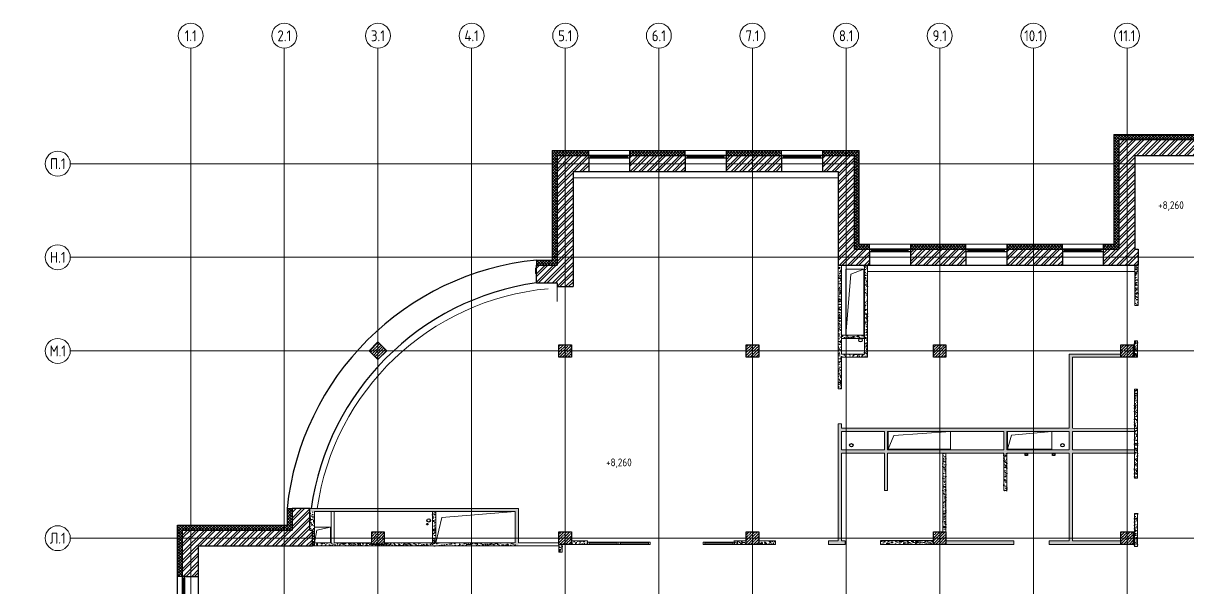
# Model space of a CAD drawing. Header units: millimetres. Extents: x -222892 to 671268, y 0 to 135099.
# Drawn here: x 181217 to 218526, y 117013 to 135099 of the extents above; entities that cross this region are included whole.
import ezdxf
from ezdxf import colors
from ezdxf.entities.mleader import LeaderData, LeaderLine
from ezdxf.enums import TextEntityAlignment as Align
from ezdxf.math import Vec2, Vec3

# ---------------------------------------------------------------- set-up
doc = ezdxf.new("R2010")
doc.units = ezdxf.units.MM
doc.linetypes.add('осевая', pattern=[2, 1.25, -0.25, 0.25, -0.25])
for name, color, linetype in [('_TEXT', 7, 'Continuous'), ('АР_Колонны', 250, 'Continuous'), ('АР_новое окно', 155, 'Continuous'), ('АР_Сущ Несущая стена', 216, 'Continuous'), ('ОТВ.ВК', 212, 'Continuous'), ('ТХ_дозаторы', 7, 'Continuous')]:
    doc.layers.add(name, color=color, linetype=linetype)
for name, color, linetype, lineweight in [('АР_Витраж', 4, 'Continuous', 15), ('АР_Колонны Штрих', 250, 'Continuous', 5), ('АР_Навесной фасад', 190, 'Continuous', 5), ('АР_Окна', 4, 'Continuous', 5), ('АР_Перегородки газоблок', 165, 'Continuous', 5), ('АР_Перегородки газоблок_Штрих', 165, 'Continuous', 5), ('АР_Подоконники', 163, 'Continuous', 5), ('АР_Утеплитель', 154, 'Continuous', 5), ('АР_Штриховка кирпич', 250, 'Continuous', 5), ('КР_Оси', 7, 'Continuous', 5), ('М_проемы ОВ 4-5эт', 172, 'Continuous', 5)]:
    doc.layers.add(name, color=color, linetype=linetype, lineweight=lineweight)
doc.styles.add('ISOCPEUR', font='isocpeur.ttf', dxfattribs={"width": 0.85})

# ---------------------------------------------------------------- blocks, each defined once
blk = doc.blocks.new('*U4477')
at = {"layer": 'АР_новое окно', "lineweight": 20}
for p, q in [((0, 1310), (-70, 1310)), ((0, 0), (-70, 0))]:
    blk.add_line(p, q, dxfattribs=at)
at = {"layer": 'АР_новое окно'}
for p, q in [((-70, 1310), (-70, 0)), ((-70, 0), (-70, 1310)), ((0, 1240), (-70, 1240)), ((-35, 1240), (-35, 70)), ((0, 1310), (0, 0)), ((0, 70), (-70, 70))]:
    blk.add_line(p, q, dxfattribs=at)
blk = doc.blocks.new('*U4470')
at = {"linetype": 'ByBlock'}
for p, q in [((0, 0), (0, -74)), ((50, 0), (0, 0)), ((0, -74), (0, 0)), ((1000, 0), (0, 0)), ((50, -74), (0, -74)), ((0, -74), (1000, -74)), ((50, 0), (50, -74)), ((950, 0), (50, 0)), ((50, -37), (950, -37)), ((50, -74), (950, -74)), ((950, 0), (1000, 0)), ((950, 0), (950, -74)), ((950, -74), (1000, -74)), ((1000, 0), (1000, -74)), ((1000, -74), (1000, 0))]:
    blk.add_line(p, q, dxfattribs=at)
blk = doc.blocks.new('*U4471')
at = {"linetype": 'ByBlock'}
for p, q in [((0, 0), (0, -74)), ((50, 0), (0, 0)), ((0, -74), (0, 0)), ((1000, 0), (0, 0)), ((50, -74), (0, -74)), ((0, -74), (1000, -74)), ((50, 0), (50, -74)), ((950, 0), (50, 0)), ((50, -37), (950, -37)), ((50, -74), (950, -74)), ((950, 0), (1000, 0)), ((950, 0), (950, -74)), ((950, -74), (1000, -74)), ((1000, 0), (1000, -74)), ((1000, -74), (1000, 0))]:
    blk.add_line(p, q, dxfattribs=at)
blk = doc.blocks.new('*U4479')
at = {"layer": 'АР_новое окно', "lineweight": 20}
for p, q in [((0, 3800), (-70, 3800)), ((0, 0), (-70, 0))]:
    blk.add_line(p, q, dxfattribs=at)
at = {"layer": 'АР_новое окно'}
for p, q in [((-70, 3800), (-70, 0)), ((-70, 0), (-70, 3800)), ((0, 3800), (0, 0)), ((0, 3730), (-70, 3730)), ((-35, 3730), (-35, 70)), ((0, 70), (-70, 70))]:
    blk.add_line(p, q, dxfattribs=at)
blk = doc.blocks.new('A$C500e89c7')
at = {"ltscale": 100}
blk.add_circle((-37, 37), 35.3, dxfattribs=at)
at = {"layer": 'ТХ_дозаторы', "ltscale": 100}
blk.add_lwpolyline([(-73, 75), (0, 75), (0, 0), (-73, 0)], close=True, dxfattribs=at)
blk = doc.blocks.new('_DotSmall')
at = {"color": 0, "linetype": 'ByBlock', "const_width": 0.5}
blk.add_lwpolyline([(-0.0625, 0, 1), (0.0625, 0, 1)], format="xyb", close=True, dxfattribs=at)
blk = doc.blocks.new('*U5878')
at = {"color": 0, "linetype": 'Continuous', "lineweight": -2}
blk.add_line((-71487, 0), (-71987, 0), dxfattribs=at)
at = {"color": 0, "linetype": 'ByBlock', "lineweight": -2, "ltscale": 10}
blk.add_line((0, 0), (-71487, 0), dxfattribs=at)
at = {"color": 0, "linetype": 'Continuous', "lineweight": -2}
blk.add_circle((-72387, 0), 400, dxfattribs=at)
at = {"color": 0, "linetype": 'Continuous', "lineweight": -2, "style": 'ISOCPEUR', "width": 0.85}
blk.add_text('Л.1', height=350, dxfattribs=at).set_placement((-72387, 0), align=Align.MIDDLE_CENTER)
blk = doc.blocks.new('*U5879')
at = {"color": 0, "linetype": 'Continuous', "lineweight": -2}
blk.add_line((-71487, 0), (-71987, 0), dxfattribs=at)
at = {"color": 0, "linetype": 'ByBlock', "lineweight": -2, "ltscale": 10}
blk.add_line((0, 0), (-71487, 0), dxfattribs=at)
at = {"color": 0, "linetype": 'Continuous', "lineweight": -2}
blk.add_circle((-72387, 0), 400, dxfattribs=at)
at = {"color": 0, "linetype": 'Continuous', "lineweight": -2, "style": 'ISOCPEUR', "width": 0.85}
blk.add_text('М.1', height=350, dxfattribs=at).set_placement((-72387, 0), align=Align.MIDDLE_CENTER)
blk = doc.blocks.new('*U5880')
at = {"color": 0, "linetype": 'Continuous', "lineweight": -2}
blk.add_line((-71487, 0), (-71987, 0), dxfattribs=at)
at = {"color": 0, "linetype": 'ByBlock', "lineweight": -2, "ltscale": 10}
blk.add_line((0, 0), (-71487, 0), dxfattribs=at)
at = {"color": 0, "linetype": 'Continuous', "lineweight": -2}
blk.add_circle((-72387, 0), 400, dxfattribs=at)
at = {"color": 0, "linetype": 'Continuous', "lineweight": -2, "style": 'ISOCPEUR', "width": 0.85}
blk.add_text('Н.1', height=350, dxfattribs=at).set_placement((-72387, 0), align=Align.MIDDLE_CENTER)
blk = doc.blocks.new('*U5881')
at = {"color": 0, "linetype": 'Continuous', "lineweight": -2}
blk.add_line((-71487, 0), (-71987, 0), dxfattribs=at)
at = {"color": 0, "linetype": 'ByBlock', "lineweight": -2, "ltscale": 10}
blk.add_line((0, 0), (-71487, 0), dxfattribs=at)
at = {"color": 0, "linetype": 'Continuous', "lineweight": -2}
blk.add_circle((-72387, 0), 400, dxfattribs=at)
at = {"color": 0, "linetype": 'Continuous', "lineweight": -2, "style": 'ISOCPEUR', "width": 0.85}
blk.add_text('П.1', height=350, dxfattribs=at).set_placement((-72387, 0), align=Align.MIDDLE_CENTER)
blk = doc.blocks.new('*U5882')
at = {"color": 0, "linetype": 'Continuous', "lineweight": -2}
blk.add_line((0, 0), (0, 500), dxfattribs=at)
at = {"color": 0, "linetype": 'ByBlock', "lineweight": -2, "ltscale": 10}
blk.add_line((0, 0), (0, -53278), dxfattribs=at)
at = {"color": 0, "linetype": 'Continuous', "lineweight": -2}
blk.add_circle((0, 900), 400, dxfattribs=at)
at = {"color": 0, "linetype": 'Continuous', "lineweight": -2, "style": 'ISOCPEUR', "width": 0.85}
blk.add_text('1.1', height=350, dxfattribs=at).set_placement((0, 900), align=Align.MIDDLE_CENTER)
blk = doc.blocks.new('*U5883')
at = {"color": 0, "linetype": 'Continuous', "lineweight": -2}
blk.add_line((0, 0), (0, 500), dxfattribs=at)
at = {"color": 0, "linetype": 'ByBlock', "lineweight": -2, "ltscale": 10}
blk.add_line((0, 0), (0, -53278), dxfattribs=at)
at = {"color": 0, "linetype": 'Continuous', "lineweight": -2}
blk.add_circle((0, 900), 400, dxfattribs=at)
at = {"color": 0, "linetype": 'Continuous', "lineweight": -2, "style": 'ISOCPEUR', "width": 0.85}
blk.add_text('2.1', height=350, dxfattribs=at).set_placement((0, 900), align=Align.MIDDLE_CENTER)
blk = doc.blocks.new('*U5884')
at = {"color": 0, "linetype": 'Continuous', "lineweight": -2}
blk.add_line((0, 0), (0, 500), dxfattribs=at)
at = {"color": 0, "linetype": 'ByBlock', "lineweight": -2, "ltscale": 10}
blk.add_line((0, 0), (0, -53278), dxfattribs=at)
at = {"color": 0, "linetype": 'Continuous', "lineweight": -2}
blk.add_circle((0, 900), 400, dxfattribs=at)
at = {"color": 0, "linetype": 'Continuous', "lineweight": -2, "style": 'ISOCPEUR', "width": 0.85}
blk.add_text('3.1', height=350, dxfattribs=at).set_placement((0, 900), align=Align.MIDDLE_CENTER)
blk = doc.blocks.new('*U5885')
at = {"color": 0, "linetype": 'Continuous', "lineweight": -2}
blk.add_line((0, 0), (0, 500), dxfattribs=at)
at = {"color": 0, "linetype": 'ByBlock', "lineweight": -2, "ltscale": 10}
blk.add_line((0, 0), (0, -53278), dxfattribs=at)
at = {"color": 0, "linetype": 'Continuous', "lineweight": -2}
blk.add_circle((0, 900), 400, dxfattribs=at)
at = {"color": 0, "linetype": 'Continuous', "lineweight": -2, "style": 'ISOCPEUR', "width": 0.85}
blk.add_text('4.1', height=350, dxfattribs=at).set_placement((0, 900), align=Align.MIDDLE_CENTER)
blk = doc.blocks.new('*U5886')
at = {"color": 0, "linetype": 'Continuous', "lineweight": -2}
blk.add_line((0, 0), (0, 500), dxfattribs=at)
at = {"color": 0, "linetype": 'ByBlock', "lineweight": -2, "ltscale": 10}
blk.add_line((0, 0), (0, -53278), dxfattribs=at)
at = {"color": 0, "linetype": 'Continuous', "lineweight": -2}
blk.add_circle((0, 900), 400, dxfattribs=at)
at = {"color": 0, "linetype": 'Continuous', "lineweight": -2, "style": 'ISOCPEUR', "width": 0.85}
blk.add_text('5.1', height=350, dxfattribs=at).set_placement((0, 900), align=Align.MIDDLE_CENTER)
blk = doc.blocks.new('*U5887')
at = {"color": 0, "linetype": 'Continuous', "lineweight": -2}
blk.add_line((0, 0), (0, 500), dxfattribs=at)
at = {"color": 0, "linetype": 'ByBlock', "lineweight": -2, "ltscale": 10}
blk.add_line((0, 0), (0, -53278), dxfattribs=at)
at = {"color": 0, "linetype": 'Continuous', "lineweight": -2}
blk.add_circle((0, 900), 400, dxfattribs=at)
at = {"color": 0, "linetype": 'Continuous', "lineweight": -2, "style": 'ISOCPEUR', "width": 0.85}
blk.add_text('6.1', height=350, dxfattribs=at).set_placement((0, 900), align=Align.MIDDLE_CENTER)
blk = doc.blocks.new('*U5888')
at = {"color": 0, "linetype": 'Continuous', "lineweight": -2}
blk.add_line((0, 0), (0, 500), dxfattribs=at)
at = {"color": 0, "linetype": 'ByBlock', "lineweight": -2, "ltscale": 10}
blk.add_line((0, 0), (0, -53278), dxfattribs=at)
at = {"color": 0, "linetype": 'Continuous', "lineweight": -2}
blk.add_circle((0, 900), 400, dxfattribs=at)
at = {"color": 0, "linetype": 'Continuous', "lineweight": -2, "style": 'ISOCPEUR', "width": 0.85}
blk.add_text('8.1', height=350, dxfattribs=at).set_placement((0, 900), align=Align.MIDDLE_CENTER)
blk = doc.blocks.new('*U5889')
at = {"color": 0, "linetype": 'Continuous', "lineweight": -2}
blk.add_line((0, 0), (0, 500), dxfattribs=at)
at = {"color": 0, "linetype": 'ByBlock', "lineweight": -2, "ltscale": 10}
blk.add_line((0, 0), (0, -53278), dxfattribs=at)
at = {"color": 0, "linetype": 'Continuous', "lineweight": -2}
blk.add_circle((0, 900), 400, dxfattribs=at)
at = {"color": 0, "linetype": 'Continuous', "lineweight": -2, "style": 'ISOCPEUR', "width": 0.85}
blk.add_text('9.1', height=350, dxfattribs=at).set_placement((0, 900), align=Align.MIDDLE_CENTER)
blk = doc.blocks.new('*U5890')
at = {"color": 0, "linetype": 'Continuous', "lineweight": -2}
blk.add_line((0, 0), (0, 500), dxfattribs=at)
at = {"color": 0, "linetype": 'ByBlock', "lineweight": -2, "ltscale": 10}
blk.add_line((0, 0), (0, -53278), dxfattribs=at)
at = {"color": 0, "linetype": 'Continuous', "lineweight": -2}
blk.add_circle((0, 900), 400, dxfattribs=at)
at = {"color": 0, "linetype": 'Continuous', "lineweight": -2, "style": 'ISOCPEUR', "width": 0.85}
blk.add_text('10.1', height=350, dxfattribs=at).set_placement((0, 900), align=Align.MIDDLE_CENTER)
blk = doc.blocks.new('*U5891')
at = {"color": 0, "linetype": 'Continuous', "lineweight": -2}
blk.add_line((0, 0), (0, 500), dxfattribs=at)
at = {"color": 0, "linetype": 'ByBlock', "lineweight": -2, "ltscale": 10}
blk.add_line((0, 0), (0, -53278), dxfattribs=at)
at = {"color": 0, "linetype": 'Continuous', "lineweight": -2}
blk.add_circle((0, 900), 400, dxfattribs=at)
at = {"color": 0, "linetype": 'Continuous', "lineweight": -2, "style": 'ISOCPEUR', "width": 0.85}
blk.add_text('11.1', height=350, dxfattribs=at).set_placement((0, 900), align=Align.MIDDLE_CENTER)
blk = doc.blocks.new('*U5901')
at = {"color": 0, "linetype": 'Continuous', "lineweight": -2}
blk.add_line((0, 0), (0, 500), dxfattribs=at)
at = {"color": 0, "linetype": 'ByBlock', "lineweight": -2, "ltscale": 10}
blk.add_line((0, 0), (0, -53278), dxfattribs=at)
at = {"color": 0, "linetype": 'Continuous', "lineweight": -2}
blk.add_circle((0, 900), 400, dxfattribs=at)
at = {"color": 0, "linetype": 'Continuous', "lineweight": -2, "style": 'ISOCPEUR', "width": 0.85}
blk.add_text('7.1', height=350, dxfattribs=at).set_placement((0, 900), align=Align.MIDDLE_CENTER)
blk = doc.blocks.new('A$C4c190d01')
at = {"layer": 'КР_Оси', "linetype": 'осевая'}
for name, p in [('*U5882', (-6430.1, 78593.6)), ('*U5883', (-3430.1, 78593.6)), ('*U5884', (-430.1, 78593.6)), ('*U5885', (2569.9, 78593.6)), ('*U5886', (5569.9, 78593.6)), ('*U5887', (8569.9, 78593.6)), ('*U5901', (11569.9, 78593.6)), ('*U5888', (14569.9, 78593.6)), ('*U5889', (17569.9, 78593.6)), ('*U5890', (20569.9, 78593.6)), ('*U5891', (23569.9, 78593.6)), ('*U5881', (61698.3, 75395)), ('*U5880', (61698.3, 72395)), ('*U5879', (61698.3, 69395)), ('*U5878', (61698.3, 63395))]:
    blk.add_blockref(name, p, dxfattribs=at)

msp = doc.modelspace()

# ---------------------------------------------------------------- hatches: boundary and pattern name
at = {"layer": 'АР_Колонны Штрих', "ltscale": 100}
h = msp.add_hatch(dxfattribs=at)
h.set_pattern_fill('ANSI35', color=256, scale=20)
h.paths.add_polyline_path([(192578.6, 124888.2), (192295.8, 124605.4), (192578.6, 124322.6), (192861.4, 124605.4)])
h = msp.add_hatch(dxfattribs=at)
h.set_pattern_fill('ANSI35', color=256, scale=20)
h.paths.add_polyline_path([(198780.6, 124800.7), (198380.6, 124800.7), (198380.6, 124400.7), (198780.6, 124400.7)])
h = msp.add_hatch(dxfattribs=at)
h.set_pattern_fill('ANSI35', color=256, scale=20)
h.paths.add_polyline_path([(204780.6, 124800.7), (204380.6, 124800.7), (204380.6, 124400.7), (204780.6, 124400.7)])
h = msp.add_hatch(dxfattribs=at)
h.set_pattern_fill('ANSI35', color=256, scale=20)
h.paths.add_polyline_path([(210780.6, 124800.7), (210380.6, 124800.7), (210380.6, 124400.7), (210780.6, 124400.7)])
h = msp.add_hatch(dxfattribs=at)
h.set_pattern_fill('ANSI35', color=256, scale=20)
h.paths.add_polyline_path([(216780.6, 124800.7), (216380.6, 124800.7), (216380.6, 124400.7), (216780.6, 124400.7)])
h = msp.add_hatch(dxfattribs=at)
h.set_pattern_fill('ANSI35', color=256, scale=20)
h.paths.add_polyline_path([(192780.6, 118800.7), (192380.6, 118800.7), (192380.6, 118400.7), (192780.6, 118400.7)])
h = msp.add_hatch(dxfattribs=at)
h.set_pattern_fill('ANSI35', color=256, scale=20)
h.paths.add_polyline_path([(198780.6, 118800.7), (198380.6, 118800.7), (198380.6, 118400.7), (198780.6, 118400.7)])
h = msp.add_hatch(dxfattribs=at)
h.set_pattern_fill('ANSI35', color=256, scale=20)
h.paths.add_polyline_path([(204780.6, 118800.7), (204380.6, 118800.7), (204380.6, 118400.7), (204780.6, 118400.7)])
h = msp.add_hatch(dxfattribs=at)
h.set_pattern_fill('ANSI35', color=256, scale=20)
h.paths.add_polyline_path([(210780.6, 118800.7), (210380.6, 118800.7), (210380.6, 118400.7), (210780.6, 118400.7)])
h = msp.add_hatch(dxfattribs=at)
h.set_pattern_fill('ANSI35', color=256, scale=20)
h.paths.add_polyline_path([(216780.6, 118800.7), (216380.6, 118800.7), (216380.6, 118400.7), (216780.6, 118400.7)])
at = {"layer": 'АР_Перегородки газоблок_Штрих', "ltscale": 100}
h = msp.add_hatch(dxfattribs=at)
h.set_pattern_fill('AR-CONC', color=256)
h.paths.add_polyline_path([(207430.6, 127350.7), (207330.6, 127350.7), (207330.6, 123390.3), (207430.6, 123390.3), (207430.6, 124500.7), (207448.4, 124500.7), (207430.6, 124402.3), (208265.6, 124399.8), (208270.6, 125865.7), (208265.6, 127350.7), (208165.6, 127350.7), (208165.6, 124500.7), (207430.5, 124502)])
h = msp.add_hatch(dxfattribs=at)
h.set_pattern_fill('AR-CONC', color=256)
h.paths.add_polyline_path([(216935.6, 127350.7), (216835.6, 127350.7), (216835.5, 126052.2), (216935.6, 126052.2)])
h = msp.add_hatch(dxfattribs=at)
h.set_pattern_fill('AR-CONC', color=256)
h.paths.add_polyline_path([(207430.7, 125100.5), (208165.6, 125100.5), (208165.6, 125002.1), (207430.7, 125002.1)])
h = msp.add_hatch(dxfattribs=at)
h.set_pattern_fill('AR-CONC', color=256)
h.paths.add_polyline_path([(216915.6, 124922.2), (216815.6, 124922.2), (216815.6, 124800.7), (216815.6, 124801), (216815.6, 124401), (216915.6, 124400.7)])
h = msp.add_hatch(dxfattribs=at)
h.set_pattern_fill('AR-CONC', color=256)
h.paths.add_polyline_path([(207330.6, 118500.7), (207015.6, 118500.7), (207015.6, 118380.7), (207550.6, 118380.7), (207550.6, 118500.7), (207430.6, 118500.7), (207430.6, 121328.2), (208810.5, 121328.2), (208810.5, 120126.1), (208910.5, 120126.1), (208910.5, 121328.5), (212630.5, 121328.5), (214729.3, 121328.5), (214729.4, 118520.6), (214829.4, 118520.6), (214829.4, 121328.5), (216815.6, 121328.5), (216815.6, 121428.2), (214829.4, 121428.7), (214829.4, 122019.8), (214729.4, 122019.2), (214729.4, 121428.5), (212630.5, 121428.3), (212630.5, 122020.5), (212630.5, 121428.5), (212630.5, 122000.3), (212630.5, 121428.5), (212730.5, 121428.5), (212730.5, 122020.3), (212630.5, 122020.3), (212630.5, 121428.5), (208910.5, 121428.5), (208910.5, 122000.3), (208910.5, 121428.5), (208930.5, 122019), (208810.5, 122019), (208810.5, 121428.5), (208810.5, 121428.5), (208810.5, 122000.3), (208810.5, 122000.3), (208810.5, 121428.5), (207430.6, 121428.5), (207430.6, 122020.3), (216815.5, 122020.3), (216815.6, 122120.1), (214829.6, 122120.3), (214829.1, 124400.7), (216380.6, 124400.7), (216380.6, 124500.7), (214729.4, 124500.7), (214729.4, 122120.3), (207430.6, 122120.3), (207430.6, 122240.3), (207330.6, 122240.3)])
h = msp.add_hatch(dxfattribs=at)
h.set_pattern_fill('AR-CONC', color=256)
h.paths.add_polyline_path([(216915.6, 123370.7), (216815.5, 123370.7), (216815.6, 122668.5), (216815.6, 121428.2), (216815.6, 121328.5), (216815.6, 120522.7), (216915.6, 120522.7), (216915.6, 121448.1), (216915.6, 122548.5), (216815.6, 122545.3), (216815.6, 121430.7), (216815.6, 122548.5), (216915.6, 122548.5)])
h = msp.add_hatch(dxfattribs=at)
h.set_pattern_fill('AR-CONC', color=256)
h.paths.add_polyline_path([(210680.5, 121379.5), (210680.5, 118850.7), (210780.5, 118850.7), (210780.5, 121379.5)])
h = msp.add_hatch(dxfattribs=at)
h.set_pattern_fill('AR-CONC', color=256)
h.paths.add_polyline_path([(212630.5, 121328.5), (212630.5, 120116.2), (212730.5, 120116.2), (212730.5, 121328.5)])
h = msp.add_hatch(dxfattribs=at)
h.set_pattern_fill('AR-CONC', color=256)
h.paths.add_polyline_path([(212630.5, 121328.5), (212630.5, 120126.2), (212730.5, 120126.1), (212730.5, 121328.5)])
h = msp.add_hatch(dxfattribs=at)
h.set_pattern_fill('AR-CONC', color=256)
h.paths.add_polyline_path([(197080.6, 119550.6), (190397.3, 119550.6), (190397.3, 119450.6), (196980.6, 119450.6), (196980.6, 118350.7), (197080.6, 118350.7)])
h = msp.add_hatch(dxfattribs=at)
h.set_pattern_fill('AR-CONC', color=256)
h.paths.add_polyline_path([(190397.3, 119456.2), (190397.3, 118860.7), (190480.6, 118860.7), (190480.6, 118450.7), (190542.4, 118450.7), (190542.4, 119456.2)])
h = msp.add_hatch(dxfattribs=at)
h.set_pattern_fill('AR-CONC', color=256)
h.paths.add_polyline_path([(194330.6, 119450.6), (194330.6, 118345.9), (194430.6, 118345.9), (194430.6, 119330.6), (194430.6, 119450.6)])
h = msp.add_hatch(dxfattribs=at)
h.set_pattern_fill('AR-CONC', color=256)
h.paths.add_polyline_path([(216815.4, 118332.4), (216915.4, 118332.4), (216915.6, 119392.7), (216815.5, 119392.7), (216815.6, 118800.7), (216815.5, 118800.7), (216815.6, 118400.7), (216815.7, 118400.7)])
h = msp.add_hatch(dxfattribs=at)
h.set_pattern_fill('AR-CONC', color=256)
h.paths.add_polyline_path([(193379.1, 118450.7), (190480.6, 118450.7), (190480.6, 118350.7), (193259.1, 118350.7), (193259.1, 118350.7), (193379.1, 118350.7)])
h = msp.add_hatch(dxfattribs=at)
h.set_pattern_fill('AR-CONC', color=256)
h.paths.add_polyline_path([(193379.1, 118350.7), (196978.7, 118350.7), (196978.7, 118450.7), (193379.1, 118450.7)])
h = msp.add_hatch(dxfattribs=at)
h.set_pattern_fill('AR-CONC', color=256)
h.paths.add_polyline_path([(198380.5, 118270.7), (198380.5, 118150.7), (198380.5, 118150.7), (198380.5, 118270.7), (198380.5, 118400.7), (198480.6, 118400.7), (198480.6, 118150.7), (198380.5, 118150.7), (198380.5, 118270.7), (198380.5, 118270.7), (198380.5, 118150.7), (198380.5, 118270.7)])
h = msp.add_hatch(dxfattribs=at)
h.set_pattern_fill('AR-CONC', color=256)
h.paths.add_polyline_path([(198780.6, 118520.8), (198780.6, 118400.8), (198780.6, 118400.8), (198780.6, 118520.8), (198588.4, 118520.8), (199299, 118520.7), (199299, 118400.8), (198780.6, 118400.8), (198780.6, 118520.8), (198780.6, 118520.8), (198780.6, 118400.8), (198780.6, 118520.8)])
h = msp.add_hatch(dxfattribs=at)
h.set_pattern_fill('AR-CONC', color=256)
h.paths.add_polyline_path([(203999, 118520.7), (203999, 118400.7), (203999, 118400.7), (203999, 118520.7), (204380.6, 118520.7), (204380.6, 118400.7), (203999, 118400.7), (203999, 118520.7), (203999, 118520.7), (203999, 118400.7), (203999, 118520.7)])
h = msp.add_hatch(dxfattribs=at)
h.set_pattern_fill('AR-CONC', color=256)
h.paths.add_polyline_path([(205315.6, 118520.7), (204780.6, 118520.7), (204780.5, 118400.7), (205315.6, 118400.7)])
h = msp.add_hatch(dxfattribs=at)
h.set_pattern_fill('AR-CONC', color=256)
h.paths.add_polyline_path([(210380.6, 118520.7), (208681.2, 118520.7), (208681.1, 118400.7), (210380.5, 118400.7)])
h = msp.add_hatch(dxfattribs=at)
h.set_pattern_fill('AR-CONC', color=256)
h.paths.add_polyline_path([(212958.9, 118400.6), (212958.9, 118520.6), (210780.6, 118520.7), (210780.5, 118400.7)])
h.paths.add_polyline_path([(214089.5, 118520.7), (214089.5, 118400.7), (216380.5, 118400.7), (216380.6, 118520.7)])
at = {"layer": 'АР_Утеплитель', "ltscale": 100}
h = msp.add_hatch(dxfattribs=at)
h.set_pattern_fill('ANSI37', color=256, scale=20)
h.paths.add_polyline_path([(222005.6, 131370.7), (216320.6, 131370.7), (216320.6, 127860.7), (215830.6, 127860.7), (215830.6, 128010.7), (216170.6, 128010.7), (216170.6, 131520.7), (222005.6, 131520.7)])
h = msp.add_hatch(dxfattribs=at)
h.set_pattern_fill('ANSI37', color=256, scale=20)
h.paths.add_polyline_path([(199325.6, 130860.7), (198320.6, 130860.7), (198320.6, 127350.9), (197671.5, 127350.9), (197671.5, 127500.9), (198170.6, 127500.9), (198170.6, 131010.7), (199325.6, 131010.7)])
h = msp.add_hatch(dxfattribs=at)
h.set_pattern_fill('ANSI37', color=256, scale=20)
h.paths.add_polyline_path([(202415.6, 130860.7), (200655.6, 130860.7), (200655.6, 131010.7), (202415.6, 131010.7)])
h = msp.add_hatch(dxfattribs=at)
h.set_pattern_fill('ANSI37', color=256, scale=20)
h.paths.add_polyline_path([(205505.6, 130860.7), (203745.6, 130860.7), (203745.6, 131010.7), (205505.6, 131010.7)])
h = msp.add_hatch(dxfattribs=at)
h.set_pattern_fill('ANSI37', color=256, scale=20)
h.paths.add_polyline_path([(208320.6, 127860.7), (207840.6, 127860.7), (207840.6, 130860.7), (206835.6, 130860.7), (206835.6, 131010.7), (207990.6, 131010.7), (207990.6, 128010.7), (208320.6, 128010.7)])
h = msp.add_hatch(dxfattribs=at)
h.set_pattern_fill('ANSI37', color=256, scale=20)
h.paths.add_polyline_path([(211410.6, 127860.7), (209650.6, 127860.7), (209650.6, 128010.7), (211410.6, 128010.7)])
h = msp.add_hatch(dxfattribs=at)
h.set_pattern_fill('ANSI37', color=256, scale=20)
h.paths.add_polyline_path([(214500.6, 127860.7), (212740.6, 127860.7), (212740.6, 128010.7), (214500.6, 128010.7)])
h = msp.add_hatch(dxfattribs=at)
h.set_pattern_fill('ANSI37', color=256, scale=20)
h.set_pattern_definition([(45, (-214860.685, 119550.64), (-44.901281, 44.901281), []), (135, (-214860.685, 119550.64), (-44.901281, -44.901281), [])])
h.paths.add_polyline_path([(197631.2, 127083.8), (197660.6, 127083.8), (197660.6, 127252.3), (197631.2, 127252.3)])
h = msp.add_hatch(dxfattribs=at)
h.set_pattern_fill('ANSI37', color=256, scale=20)
h.paths.add_polyline_path([(186320.7, 118860.7), (186320.9, 117385.7), (186170.9, 117385.7), (186170.7, 119010.7), (189680.3, 119010.7), (189680.3, 119540.6), (189830.3, 119540.6), (189830.3, 118860.7)])
at = {"layer": 'АР_Штриховка кирпич', "ltscale": 100}
h = msp.add_hatch(dxfattribs=at)
h.set_pattern_fill('ANSI32', color=256, scale=20)
h.paths.add_polyline_path([(222005.6, 131370.7), (216320.6, 131370.7), (216320.6, 127860.7), (215820.6, 127860.7), (215820.6, 127350.7), (216935.6, 127350.7), (216935.6, 127860.7), (216830.6, 127860.7), (216830.6, 130860.7), (222005.6, 130860.7)])
h = msp.add_hatch(dxfattribs=at)
h.set_pattern_fill('ANSI32', color=256, scale=20)
h.paths.add_polyline_path([(199335.6, 130860.7), (198320.6, 130860.7), (198320.6, 127350.9), (197660.6, 127350.9), (197660.6, 126784), (198320.6, 126784), (198320.6, 126660.7), (198830.6, 126660.7), (198830.6, 130350.7), (199335.6, 130350.7)])
h = msp.add_hatch(dxfattribs=at)
h.set_pattern_fill('ANSI32', color=256, scale=20)
h.paths.add_polyline_path([(202425.6, 130860.7), (200645.6, 130860.7), (200645.6, 130350.7), (202425.6, 130350.7)])
h = msp.add_hatch(dxfattribs=at)
h.set_pattern_fill('ANSI32', color=256, scale=20)
h.paths.add_polyline_path([(205515.6, 130860.7), (203735.6, 130860.7), (203735.6, 130350.7), (205515.6, 130350.7)])
h = msp.add_hatch(dxfattribs=at)
h.set_pattern_fill('ANSI32', color=256, scale=20)
h.paths.add_polyline_path([(207840.6, 130860.7), (207840.6, 130339.6), (207840.6, 127860.7), (207330.6, 127860.7), (207330.6, 130350.7), (206825.6, 130350.7), (206825.6, 130860.7)])
h = msp.add_hatch(dxfattribs=at)
h.set_pattern_fill('ANSI32', color=256, scale=20)
h.paths.add_polyline_path([(208330.6, 127860.7), (207840.6, 127860.7), (207330.6, 127860.7), (207330.6, 127350.7), (208330.6, 127350.7)])
h = msp.add_hatch(dxfattribs=at)
h.set_pattern_fill('ANSI32', color=256, scale=20)
h.paths.add_polyline_path([(211420.6, 127860.7), (209640.6, 127860.7), (209640.6, 127350.7), (211420.6, 127350.7)])
h = msp.add_hatch(dxfattribs=at)
h.set_pattern_fill('ANSI32', color=256, scale=20)
h.paths.add_polyline_path([(214510.6, 127860.7), (212730.6, 127860.7), (212730.6, 127350.7), (214510.6, 127350.7)])
h = msp.add_hatch(dxfattribs=at)
h.set_pattern_fill('ANSI32', color=256, scale=20)
h.paths.add_polyline_path([(190480.6, 118855.8), (190397.3, 118860.7), (190397.3, 119550.6), (189830.3, 119550.6), (189830.3, 118860.8), (186320.6, 118860.8), (186320.6, 117375.7), (186830.6, 117375.7), (186830.6, 118350.7), (190480.6, 118350.7)])

# ---------------------------------------------------------------- linework, layer by layer
at = {"layer": 'АР_Колонны', "ltscale": 100}
for points in [[(192295.8, 124605.4), (192578.6, 124888.2), (192861.4, 124605.4), (192578.6, 124322.6)], [(198380.6, 124800.7), (198780.6, 124800.7), (198780.6, 124400.7), (198380.6, 124400.7)], [(204380.6, 124800.7), (204780.6, 124800.7), (204780.6, 124400.7), (204380.6, 124400.7)], [(210380.6, 124800.7), (210780.6, 124800.7), (210780.6, 124400.7), (210380.6, 124400.7)], [(216380.6, 124800.7), (216780.6, 124800.7), (216780.6, 124400.7), (216380.6, 124400.7)], [(192380.6, 118800.7), (192780.6, 118800.7), (192780.6, 118400.7), (192380.6, 118400.7)], [(198380.6, 118800.7), (198780.6, 118800.7), (198780.6, 118400.7), (198380.6, 118400.7)], [(204380.6, 118800.7), (204780.6, 118800.7), (204780.6, 118400.7), (204380.6, 118400.7)], [(210380.6, 118800.7), (210780.6, 118800.7), (210780.6, 118400.7), (210380.6, 118400.7)], [(216380.6, 118800.7), (216780.6, 118800.7), (216780.6, 118400.7), (216380.6, 118400.7)]]:
    msp.add_lwpolyline(points, close=True, dxfattribs=at)
at = {"layer": 'АР_Навесной фасад', "ltscale": 100}
for p, q in [((216160.6, 131530.7), (216160.6, 128020.7)), ((216170.6, 131520.7), (216170.6, 128010.7)), ((198160.6, 131020.7), (198160.6, 127510.9)), ((198160.6, 131020.7), (208000.6, 131020.7)), ((198170.6, 131010.7), (198170.6, 127500.9)), ((207990.6, 131010.7), (207990.6, 128010.7)), ((208000.6, 131020.7), (208000.6, 128020.7)), ((208000.6, 128020.7), (216160.6, 128020.7)), ((186160.6, 119020.7), (189670.3, 119020.7)), ((186170.6, 119010.7), (189680.3, 119010.7))]:
    msp.add_line(p, q, dxfattribs=at)
for points in [[(216160.6, 131530.7), (224500.6, 131530.7)], [(216170.6, 131520.7), (222005.6, 131520.7)], [(199325.6, 130860.7), (199325.6, 131010.7), (198170.6, 131010.7)], [(199335.6, 130860.7), (199335.6, 131020.7)], [(200645.6, 130860.7), (200645.6, 131020.7)], [(200655.6, 130860.7), (200655.6, 131010.7), (202415.6, 131010.7), (202415.6, 130860.7)], [(202425.6, 130860.7), (202425.6, 131020.7)], [(203735.6, 130860.7), (203735.6, 131020.7)], [(203745.6, 130860.7), (203745.6, 131010.7), (205505.6, 131010.7), (205505.6, 130860.7)], [(205515.6, 130860.7), (205515.6, 131020.7)], [(206825.6, 130860.7), (206825.6, 131020.7)], [(206835.6, 130860.7), (206835.6, 131010.7), (207990.6, 131010.7)], [(208320.6, 127860.7), (208320.6, 128010.7), (207990.6, 128010.7)], [(208330.6, 127860.7), (208330.6, 128020.7)], [(209640.6, 127860.7), (209640.6, 128020.7)], [(211410.6, 127860.7), (211410.6, 128010.7), (209650.6, 128010.7), (209650.6, 127860.7)], [(211420.6, 127860.7), (211420.6, 128020.7)], [(212730.6, 127860.7), (212730.6, 128020.7)], [(214500.6, 127860.7), (214500.6, 128010.7), (212740.6, 128010.7), (212740.6, 127860.7)], [(214510.6, 127860.7), (214510.6, 128020.7)], [(215820.6, 127860.7), (215820.6, 128020.7)], [(215830.6, 127860.7), (215830.6, 128010.7), (216170.6, 128010.7)], [(197660.6, 127513.7), (197660.6, 127350.9)], [(197660.6, 127350.9), (197660.6, 127510.9), (198160.6, 127510.9)], [(197671.5, 127350.9), (197671.5, 127500.9), (198170.6, 127500.9)], [(198020.6, 127510.9), (198160.6, 127510.9)], [(198020.6, 127510.9), (198160.6, 127510.9)], [(198020.6, 127500.9), (198170.6, 127500.9)], [(198020.6, 127500.9), (198170.6, 127500.9)], [(189830.3, 119550.6), (189670.3, 119550.6), (189670.3, 119020.7)], [(189680.3, 119010.7), (189680.3, 119540.6), (189830.3, 119540.6)], [(189680.3, 119160.7), (189680.3, 119010.7)], [(186320.9, 117385.7), (186170.6, 117385.7), (186170.6, 119010.7)], [(186320.9, 117375.7), (186160.6, 117375.7)]]:
    msp.add_lwpolyline(points, dxfattribs=at)
at = {"layer": 'АР_новое окно'}
for p, q in [((199335.6, 130350.7), (200645.6, 130350.7)), ((202425.6, 130350.7), (203735.6, 130350.7)), ((205515.6, 130350.7), (206825.6, 130350.7)), ((208330.6, 127350.7), (209640.6, 127350.7)), ((211420.6, 127350.7), (212730.6, 127350.7)), ((214510.6, 127350.7), (215820.6, 127350.7)), ((186830.6, 113575.7), (186830.6, 117375.7))]:
    msp.add_line(p, q, dxfattribs=at)
at = {"layer": 'АР_новое окно', "ltscale": 100}
msp.add_line((186160.6, 106180.7), (186160.6, 119020.7), dxfattribs=at)
at = {"layer": 'АР_Окна', "ltscale": 100}
msp.add_line((186830.6, 116525.7), (186830.6, 117835.7), dxfattribs=at)
at = {"layer": 'АР_Перегородки газоблок', "ltscale": 100}
for p, q in [((207430.6, 127350.7), (207430.6, 124500.7)), ((208165.6, 124500.7), (208165.6, 127350.7)), ((208265.6, 127350.7), (208265.6, 124402.3)), ((216835.6, 127350.7), (216835.6, 126052.2)), ((216935.6, 127350.7), (216935.6, 126052.2)), ((216935.6, 126052.2), (216835.6, 126052.2)), ((207430.6, 125100.5), (208165.6, 125100.5)), ((208165.6, 125002.1), (207430.6, 125002.1)), ((216780.6, 124800.7), (216815.6, 124800.7)), ((216815.6, 124922.2), (216915.6, 124922.2)), ((216915.6, 124922.2), (216915.6, 124400.7)), ((207430.6, 124500.7), (208165.6, 124500.7)), ((208265.6, 124402.3), (207430.6, 124402.3)), ((207430.6, 124402.3), (207430.6, 123390.3)), ((216915.6, 124400.7), (214829.4, 124400.7)), ((214829.4, 124400.7), (214829.4, 122120.3)), ((197080.6, 119550.6), (190397.3, 119550.6)), ((191080.6, 119450.6), (190542.4, 119450.6)), ((190542.4, 119450.6), (190542.4, 118450.7)), ((193379.1, 119450.6), (191080.6, 119450.6)), ((191080.6, 119450.6), (191080.6, 118450.7)), ((191180.6, 119450.6), (191180.6, 118450.7)), ((193379.1, 119450.6), (196980.6, 119450.6)), ((194330.6, 119450.6), (194330.6, 118450.7)), ((194430.6, 119450.6), (194430.6, 118450.7)), ((196980.6, 119450.6), (196980.6, 118450.7)), ((197080.6, 119550.6), (197080.6, 118450.7)), ((216915.6, 119392.7), (216915.6, 118332.4)), ((216780.6, 118800.7), (216815.6, 118800.7)), ((191080.6, 118450.7), (190480.6, 118450.7)), ((194557.7, 118350.7), (190480.6, 118350.7)), ((192380.6, 118450.7), (191180.6, 118450.7)), ((196980.6, 118450.7), (192780.6, 118450.7)), ((198380.6, 118350.7), (194557.7, 118350.7)), ((197080.6, 118450.7), (197080.6, 118500.7)), ((198380.6, 118450.7), (197080.6, 118450.7)), ((216815.6, 118400.7), (214089.5, 118400.7))]:
    msp.add_line(p, q, dxfattribs=at)
for points in [[(207330.6, 123390.3), (207330.6, 127350.7)], [(216815.6, 124400.7), (216815.6, 124922.2)], [(216380.6, 124500.7), (214729.4, 124500.7), (214729.4, 122120.3)], [(207430.6, 123390.3), (207330.6, 123390.3)], [(216815.6, 121244.9), (216815.6, 123370.7)], [(216915.6, 123370.7), (216815.6, 123370.7)], [(216815.6, 122819.9), (216815.6, 123370.7)], [(216915.6, 123370.7), (216915.6, 120522.7)], [(207330.6, 118520.7), (207330.6, 122260.3)], [(207430.6, 122260.3), (207330.6, 122260.3)], [(207430.6, 122260.3), (207430.6, 122120.3)], [(207430.6, 122120.3), (214729.4, 122120.3)], [(208810.5, 122020.3), (207430.6, 122020.3), (207430.6, 121428.5), (208810.5, 121428.5)], [(208810.5, 121428.5), (208810.5, 122020.3)], [(208910.5, 122020.3), (208910.5, 121428.5)], [(211814.5, 122020.3), (208910.5, 122020.3)], [(211625.5, 121428.5), (212630.5, 121428.5), (212630.5, 122020.3)], [(212630.5, 122020.3), (211625.5, 122020.3)], [(212730.5, 122020.3), (212730.5, 121428.5), (214729.4, 121428.5)], [(214729.4, 122020.3), (212730.5, 122020.3)], [(214729.4, 122020.3), (214729.4, 121428.5)], [(214829.4, 122120.3), (216815.6, 122120.1)], [(214829.4, 122020.4), (216815.6, 122020.3)], [(214829.4, 122020.3), (214829.4, 121428.2)], [(207430.6, 121328.5), (207430.6, 118520.7)], [(208810.5, 121328.5), (207430.6, 121328.5)], [(208810.5, 120126.1), (208810.5, 121328.5)], [(208910.5, 121428.5), (211902, 121428.5)], [(208910.5, 121328.5), (208910.5, 120126.1)], [(212630.5, 120126.2), (212630.5, 121328.5), (208910.5, 121328.5)], [(210680.5, 118800.7), (210680.5, 121328.5)], [(210780.5, 121328.5), (210780.5, 118800.7)], [(212630.5, 121328.5), (212630.5, 121328.5)], [(212730.5, 121328.5), (214729.3, 121328.5)], [(212730.5, 121328.5), (212730.5, 120126.2)], [(214729.3, 121328.5), (214729.4, 118520.7)], [(214829.3, 121328.5), (214829.4, 118520.7)], [(214829.3, 121328.5), (216815.6, 121328.5)], [(214829.4, 121428.3), (216815.6, 121428.2)], [(216815.6, 120522.7), (216815.6, 121328.5)], [(212630.5, 120126.1), (212630.5, 121200.3)], [(212730.5, 121200.3), (212730.5, 120126.1)], [(216815.6, 120522.7), (216915.6, 120522.7)], [(208910.5, 120126.1), (208810.5, 120126.1)], [(212730.5, 120126.2), (212630.5, 120126.2)], [(212730.5, 120126.1), (212630.5, 120126.1)], [(216815.6, 118332.4), (216815.6, 119392.7), (216915.6, 119392.7)], [(198380.6, 118150.7), (198380.6, 118400.7)], [(198480.6, 118150.7), (198480.6, 118400.7)], [(199299, 118520.7), (198780.6, 118520.7)], [(199299, 118400.7), (198780.6, 118400.7)], [(199299, 118520.7), (199299, 118400.7)], [(204380.6, 118400.7), (203999, 118400.7), (203999, 118520.7), (204380.6, 118520.7)], [(205315.6, 118520.7), (204780.6, 118520.7)], [(205315.6, 118400.7), (204780.6, 118400.7)], [(205315.6, 118520.7), (205315.6, 118400.7)], [(207015.6, 118520.7), (207330.6, 118520.7)], [(207015.6, 118520.7), (207015.6, 118400.7)], [(207550.6, 118400.9), (207015.6, 118400.7)], [(207550.6, 118520.7), (207430.6, 118520.7)], [(207550.6, 118520.7), (207550.6, 118400.7)], [(208681.1, 118520.9), (210380.6, 118520.9)], [(208681.1, 118520.7), (208681.1, 118400.7)], [(208681.1, 118400.7), (210380.6, 118400.7)], [(212958.9, 118520.6), (212958.9, 118400.6), (210740.6, 118400.7)], [(210780.6, 118520.5), (212958.9, 118520.5)], [(214089.5, 118520.6), (214729.4, 118520.7)], [(214089.5, 118520.7), (214089.5, 118400.7)], [(214829.4, 118520.7), (216380.6, 118520.7)], [(216915.6, 118332.4), (216815.6, 118332.4)], [(198380.6, 118150.7), (198480.6, 118150.7)]]:
    msp.add_lwpolyline(points, dxfattribs=at)
at = {"layer": 'АР_Подоконники', "ltscale": 100}
for p, q in [((198830.6, 130150.7), (207330.6, 130150.7)), ((208270.6, 127150.7), (216835.6, 127150.7)), ((198320.6, 126660.7), (198320.6, 126184))]:
    msp.add_line(p, q, dxfattribs=at)
msp.add_arc((198788.2, 118393), 8235.7, 95.26614, 171.91961, dxfattribs=at)
at = {"layer": 'АР_Сущ Несущая стена', "ltscale": 100}
for p, q in [((216320.6, 131370.7), (222005.6, 131370.7)), ((216320.6, 131370.7), (216320.6, 127860.7)), ((198320.6, 130860.7), (198320.6, 127350.9)), ((198320.6, 130860.7), (199335.6, 130860.7)), ((199335.6, 130860.7), (199335.6, 130350.7)), ((199335.6, 130860.7), (200645.6, 130860.7)), ((200645.6, 130860.7), (202425.6, 130860.7)), ((200645.6, 130860.7), (200645.6, 130350.7)), ((202425.6, 130860.7), (202425.6, 130350.7)), ((202425.6, 130860.7), (203735.6, 130860.7)), ((203735.6, 130860.7), (205515.6, 130860.7)), ((203735.6, 130860.7), (203735.6, 130350.7)), ((205515.6, 130860.7), (205515.6, 130350.7)), ((205515.6, 130860.7), (206825.6, 130860.7)), ((206825.6, 130860.7), (207840.6, 130860.7)), ((206825.6, 130860.7), (206825.6, 130350.7)), ((207840.6, 130860.7), (207840.6, 127860.7)), ((216830.6, 130860.7), (222005.6, 130860.7)), ((216830.6, 130860.7), (216830.6, 127860.7)), ((198830.6, 130350.7), (198830.6, 126660.7)), ((198830.6, 130350.7), (199335.6, 130350.7)), ((200645.6, 130350.7), (202425.6, 130350.7)), ((203735.6, 130350.7), (205515.6, 130350.7)), ((206825.6, 130350.7), (207330.6, 130350.7)), ((207330.6, 130350.7), (207330.6, 127350.7)), ((207840.6, 127860.7), (208330.6, 127860.7)), ((208330.6, 127860.7), (208330.6, 127350.7)), ((208330.6, 127860.7), (209640.6, 127860.7)), ((209640.6, 127860.7), (211420.6, 127860.7)), ((209640.6, 127860.7), (209640.6, 127350.7)), ((211420.6, 127860.7), (211420.6, 127350.7)), ((211420.6, 127860.7), (212730.6, 127860.7)), ((212730.6, 127860.7), (214510.6, 127860.7)), ((212730.6, 127860.7), (212730.6, 127350.7)), ((214510.6, 127860.7), (214510.6, 127350.7)), ((214510.6, 127860.7), (215820.6, 127860.7)), ((215820.6, 127860.7), (216320.6, 127860.7)), ((215820.6, 127860.7), (215820.6, 127350.7)), ((216830.6, 127860.7), (216935.6, 127860.7)), ((216935.6, 127860.7), (216935.6, 127350.7)), ((207330.6, 127350.7), (208330.6, 127350.7)), ((209640.6, 127350.7), (211420.6, 127350.7)), ((212730.6, 127350.7), (214510.6, 127350.7)), ((215820.6, 127350.7), (216935.6, 127350.7)), ((198320.6, 126784), (198320.6, 126660.7)), ((198320.6, 126784), (198320.6, 126660.7)), ((198320.6, 126660.7), (198830.6, 126660.7)), ((198320.6, 126660.7), (198830.6, 126660.7)), ((186320.6, 117375.7), (186320.6, 118860.7)), ((186320.6, 118860.7), (189830.3, 118860.7)), ((190397.3, 118860.7), (190480.6, 118860.7)), ((190480.6, 118350.7), (190480.6, 118860.7)), ((186830.6, 117375.7), (186830.6, 118350.7)), ((186830.6, 118350.7), (190480.6, 118350.7)), ((186439.5, 117375.7), (186320.6, 117375.7)), ((186439.5, 117375.7), (186830.6, 117375.7))]:
    msp.add_line(p, q, dxfattribs=at)
for points in [[(197660.6, 126786.7), (197660.6, 127350.9), (198320.6, 127350.9)], [(198020.6, 127350.9), (198320.6, 127350.9)], [(197661.6, 126784), (198320.6, 126784)], [(198020.6, 126784), (198320.6, 126784)], [(190397.3, 118860.7), (190397.3, 119550.6), (189830.3, 119550.6), (189830.3, 118860.7)]]:
    msp.add_lwpolyline(points, dxfattribs=at)
for centre, radius, start, end in [((198547, 118630.9), 8924.2, 95.70052, 174.08425), ((198852.2, 118375.1), 8492.7, 98.05865, 172.04374)]:
    msp.add_arc(centre, radius, start, end, dxfattribs=at)
at = {"layer": 'АР_Утеплитель', "ltscale": 100}
msp.add_lwpolyline([(197631.2, 127083.8), (197660.6, 127083.8), (197660.6, 127252.3), (197631.2, 127252.3)], close=True, dxfattribs=at)
at = {"layer": 'М_проемы ОВ 4-5эт'}
for points in [[(208150.6, 127225), (207576.1, 127225), (207576.1, 125100.5), (208150.6, 125100.5)], [(208930.5, 121448.5), (210930.6, 121448.5), (210930.6, 122020.3), (208930.5, 122020.3)], [(212750.5, 121448.5), (214173.9, 121448.5), (214173.9, 122020.3), (212750.5, 122020.3)], [(194430.6, 118450.4), (196980.6, 118450.4), (196980.6, 119450.3), (194430.6, 119450.3)], [(190542.4, 118450.4), (191057.7, 118450.4), (191057.7, 118950.3), (190542.4, 118950.3)]]:
    msp.add_lwpolyline(points, close=True, dxfattribs=at)
for points in [[(207576.1, 125100.5), (207737, 127062.6), (208150.6, 127225)], [(208930.5, 121448.5), (209106.7, 121887.3), (210930.6, 122020.3)], [(212750.5, 121448.5), (212879.2, 121900.9), (214173.9, 122020.3)], [(194430.6, 118450.7), (194632.4, 119258.9), (196980.6, 119450.6)], [(190542.4, 118450.7), (190623.7, 118859.1), (191057.7, 118950.3)]]:
    msp.add_lwpolyline(points, dxfattribs=at)
at = {"layer": 'ОТВ.ВК', "ltscale": 500}
for centre, radius in [((208041.4, 124944.5), 55), ((207749.4, 121577.9), 55), ((214512.5, 121577.9), 55), ((194161.5, 119048.7), 25), ((194206.7, 119169.1), 55)]:
    msp.add_circle(centre, radius, dxfattribs=at)

# ---------------------------------------------------------------- block references
at = {"layer": 'АР_Витраж', "ltscale": 100, "xscale": -1, "rotation": 180.0001519656341}
for name, p in [('*U4471', (199299, 118400.7)), ('*U4471', (200299, 118400.7)), ('*U4470', (202999, 118400.7))]:
    msp.add_blockref(name, p, dxfattribs=at)
at = {"layer": 'АР_новое окно', "xscale": -1}
for name, p, rotation in [('*U4477', (200645.6, 130790.7), 90), ('*U4477', (203735.6, 130790.7), 90), ('*U4477', (206825.6, 130790.7), 90), ('*U4477', (209640.6, 127790.7), 90), ('*U4477', (212730.6, 127790.7), 90), ('*U4477', (215820.6, 127790.7), 90), ('*U4479', (186390.6, 117375.7), 180)]:
    msp.add_blockref(name, p, dxfattribs=dict(at, rotation=rotation))
at = {"layer": 'ТХ_дозаторы', "ltscale": 100}
for p in [(213388.2, 121253.8), (214264.7, 121253.8)]:
    msp.add_blockref('A$C500e89c7', p, dxfattribs=at)

# ---------------------------------------------------------------- leaders
at = {"layer": '_TEXT'}
ml = msp.add_multileader_mtext('Standard', dxfattribs=at)
ml.set_content('+8,260', color=256, style='ISOCPEUR')
ml.set_leader_properties(color=256, linetype='Continuous', lineweight=-1)
ml.set_arrow_properties(name='DOTSMALL')
ml.build(insert=Vec2(0, 0))
ml.multileader.update_dxf_attribs({"has_dogleg": 0, "has_text_frame": 1, "text_left_attachment_type": 4, "text_right_attachment_type": 4, "dogleg_length": 0, "arrow_head_size": 180})
ctx = ml.context
ctx.base_point, ctx.char_height, ctx.arrow_head_size, ctx.landing_gap_size, ctx.plane_origin = Vec3(217551.6, 129062.4), 250, 180, 50, Vec3(226918.3, 128243.6)
ctx.left_attachment, ctx.right_attachment, ctx.text_align_type = 4, 4, 1
notes = []
notes.append((ctx, [(0, (0, 0, 0), (0, 0), (1, 0), 1, [])]))
ctx.mtext.insert, ctx.mtext.width, ctx.mtext.alignment, ctx.mtext.line_spacing_style, ctx.mtext.flow_direction = Vec3(217989.4, 129395.7), 852.697, 2, 2, 5
ml = msp.add_multileader_mtext('Standard', dxfattribs=at)
ml.set_content('+6,175', color=256, style='ISOCPEUR')
ml.set_leader_properties(color=256, linetype='Continuous', lineweight=-1)
ml.set_arrow_properties(name='DOTSMALL')
ml.build(insert=Vec2(0, 0))
ml.multileader.update_dxf_attribs({"has_dogleg": 0, "has_text_frame": 1, "text_left_attachment_type": 4, "text_right_attachment_type": 4, "dogleg_length": 0, "arrow_head_size": 180})
ctx = ml.context
ctx.base_point, ctx.char_height, ctx.arrow_head_size, ctx.landing_gap_size, ctx.plane_origin = Vec3(222793, 128796.4), 250, 180, 50, Vec3(232159.7, 127977.7)
ctx.left_attachment, ctx.right_attachment, ctx.text_align_type = 4, 4, 1
notes.append((ctx, [(0, (0, 0, 0), (0, 0), (1, 0), 1, [])]))
ctx.mtext.insert, ctx.mtext.width, ctx.mtext.alignment, ctx.mtext.line_spacing_style, ctx.mtext.flow_direction = Vec3(223209.6, 129129.8), 852.697, 2, 2, 5
ml = msp.add_multileader_mtext('Standard', dxfattribs=at)
ml.set_content('+6,175', color=256, style='ISOCPEUR')
ml.set_leader_properties(color=256, linetype='Continuous', lineweight=-1)
ml.set_arrow_properties(name='DOTSMALL')
ml.build(insert=Vec2(0, 0))
ml.multileader.update_dxf_attribs({"has_dogleg": 0, "has_text_frame": 1, "text_left_attachment_type": 4, "text_right_attachment_type": 4, "dogleg_length": 0, "arrow_head_size": 180})
ctx = ml.context
ctx.base_point, ctx.char_height, ctx.arrow_head_size, ctx.landing_gap_size, ctx.plane_origin = Vec3(249011.2, 126512.9), 250, 180, 50, Vec3(258377.9, 125694.1)
ctx.left_attachment, ctx.right_attachment, ctx.text_align_type = 4, 4, 1
notes.append((ctx, [(0, (0, 0, 0), (0, 0), (1, 0), 1, [])]))
ctx.mtext.insert, ctx.mtext.width, ctx.mtext.alignment, ctx.mtext.line_spacing_style, ctx.mtext.flow_direction = Vec3(249427.8, 126846.2), 852.697, 2, 2, 5
ml = msp.add_multileader_mtext('Standard', dxfattribs=at)
ml.set_content('+8,260', color=256, style='ISOCPEUR')
ml.set_leader_properties(color=256, linetype='Continuous', lineweight=-1)
ml.set_arrow_properties(name='DOTSMALL')
ml.build(insert=Vec2(0, 0))
ml.multileader.update_dxf_attribs({"has_dogleg": 0, "has_text_frame": 1, "text_left_attachment_type": 4, "text_right_attachment_type": 4, "dogleg_length": 0, "arrow_head_size": 180})
ctx = ml.context
ctx.base_point, ctx.char_height, ctx.arrow_head_size, ctx.landing_gap_size, ctx.plane_origin = Vec3(199862.2, 120820.9), 250, 180, 50, Vec3(209228.8, 120002.2)
ctx.left_attachment, ctx.right_attachment, ctx.text_align_type = 4, 4, 1
notes.append((ctx, [(0, (0, 0, 0), (0, 0), (1, 0), 1, [])]))
ctx.mtext.insert, ctx.mtext.width, ctx.mtext.alignment, ctx.mtext.line_spacing_style, ctx.mtext.flow_direction = Vec3(200300, 121154.3), 852.697, 2, 2, 5
ml = msp.add_multileader_mtext('Standard', dxfattribs=at)
ml.set_content('+8,260', color=256, style='ISOCPEUR')
ml.set_leader_properties(color=256, linetype='Continuous', lineweight=-1)
ml.set_arrow_properties(name='DOTSMALL')
ml.build(insert=Vec2(0, 0))
ml.multileader.update_dxf_attribs({"has_dogleg": 0, "has_text_frame": 1, "text_left_attachment_type": 4, "text_right_attachment_type": 4, "dogleg_length": 0, "arrow_head_size": 180})
ctx = ml.context
ctx.base_point, ctx.char_height, ctx.arrow_head_size, ctx.landing_gap_size, ctx.plane_origin = Vec3(248252.6, 119320.8), 250, 180, 50, Vec3(257619.2, 118502.1)
ctx.left_attachment, ctx.right_attachment, ctx.text_align_type = 4, 4, 1
notes.append((ctx, [(0, (0, 0, 0), (0, 0), (1, 0), 1, [])]))
ctx.mtext.insert, ctx.mtext.width, ctx.mtext.alignment, ctx.mtext.line_spacing_style, ctx.mtext.flow_direction = Vec3(248690.4, 119654.2), 852.697, 2, 2, 5
ml = msp.add_multileader_mtext('Standard', dxfattribs=at)
ml.set_content('+8,260', color=256, style='ISOCPEUR')
ml.set_leader_properties(color=256, linetype='Continuous', lineweight=-1)
ml.set_arrow_properties(name='DOTSMALL')
ml.build(insert=Vec2(0, 0))
ml.multileader.update_dxf_attribs({"has_dogleg": 0, "has_text_frame": 1, "text_left_attachment_type": 4, "text_right_attachment_type": 4, "dogleg_length": 0, "arrow_head_size": 180})
ctx = ml.context
ctx.base_point, ctx.char_height, ctx.arrow_head_size, ctx.landing_gap_size, ctx.plane_origin = Vec3(226624.5, 118811), 250, 180, 50, Vec3(235991.1, 117992.3)
ctx.left_attachment, ctx.right_attachment, ctx.text_align_type = 4, 4, 1
notes.append((ctx, [(0, (0, 0, 0), (0, 0), (1, 0), 1, [])]))
ctx.mtext.insert, ctx.mtext.width, ctx.mtext.alignment, ctx.mtext.line_spacing_style, ctx.mtext.flow_direction = Vec3(227062.3, 119144.4), 852.697, 2, 2, 5
for ctx, leaders in notes:
    for number, flags, end, landing, length, lines in leaders:
        leader = LeaderData()
        leader.index, (leader.has_last_leader_line, leader.has_dogleg_vector, leader.attachment_direction) = number, flags
        leader.last_leader_point, leader.dogleg_vector, leader.dogleg_length = Vec3(end), Vec3(landing), length
        for number, points, colour, breaks in lines:
            line = LeaderLine()
            line.index, line.vertices, line.color, line.breaks = number, Vec3.list(points), colors.encode_raw_color(colour), breaks
            leader.lines.append(line)
        ctx.leaders.append(leader)

# ---------------------------------------------------------------- next in the draw order: block references
at = {"layer": 'КР_Оси'}
msp.add_blockref('A$C4c190d01', (193010.6, 55205.7), dxfattribs=at)

doc.saveas('drawing.dxf')
